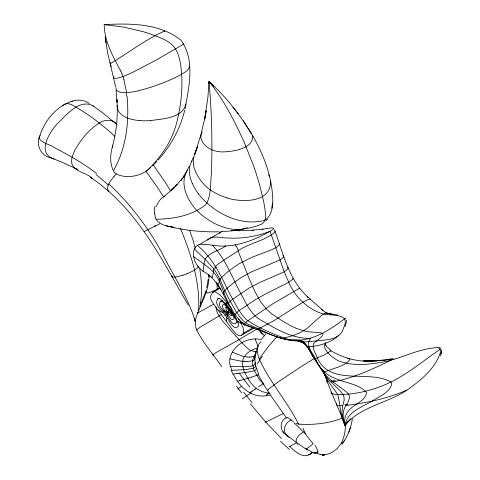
<?xml version="1.0" encoding="UTF-8"?>
<svg xmlns="http://www.w3.org/2000/svg" width="480" height="480" viewBox="0 0 480 480"><rect width="100%" height="100%" fill="white"/><g stroke="black" fill="none" stroke-linecap="round" stroke-linejoin="round"><path stroke-width="0.72" d="M322.83 371.058L321.996 369.456M345.732 318.846L345.33 318.228C330.606 329.478 312.33 341.814 292.836 340.11M185.916 104.028C182.562 118.44 162.15 118.8 150.336 120.606M217.182 289.962L217.044 283.572M331.074 392.058L331.482 393.354C336.81 395.538 342.87 394.404 348.474 394.146C359.682 393.012 370.716 390.306 381.222 386.262C403.56 377.94 421.62 361.716 441.096 348.714M117.126 105.426C117.006 116.55 130.83 120.012 139.722 120.534M345.582 424.356L344.97 431.604A63.576 36.702 60 0 1 340.716 443.994L337.08 448.74L332.454 452.238A58.122 33.558 60 0 1 324.324 454.662M50.502 157.8C40.722 155.994 35.364 143.928 40.056 135.45M221.13 289.782C216.402 282.486 211.23 275.34 203.136 271.398L204.27 262.368L205.17 259.332M200.136 306.6L201.42 295.128L201.51 285.978L200.844 276.288L199.698 268.242M198.612 310.506C200.208 282.234 191.196 254.418 180.534 228.57M252.78 135.852C253.206 149.148 232.44 151.62 222.594 151.938C215.748 151.812 208.548 149.592 204.042 144.18C202.32 142.092 201.006 139.572 200.808 136.836C201.888 128.04 205.11 119.538 206.178 110.688L204.69 118.938L207.912 97.212L208.998 81.474C222.324 93.456 233.922 107.286 244.032 122.058L252.78 135.852C263.754 155.016 271.896 176.466 272.748 198.72C272.886 206.916 271.836 217.908 262.596 220.902C238.572 225.912 213.066 212.298 198.258 193.758M156.06 219.222C173.28 219.09 191.886 215.808 205.62 204.75A28.29 13.938 70.7 0 0 206.538 203.574C211.284 194.628 210.288 183.918 211.344 174.15C212.514 143.256 211.806 112.266 208.998 81.474L213.774 86.43M261.546 339.762C246.132 335.22 225.846 349.596 230.328 366.504L244.182 366.732A24.102 6.924 0.9 0 0 247.05 366.54C249.822 365.976 254.94 366.744 255.228 362.772M115.932 87.462C115.236 91.92 121.26 92.652 124.458 92.67C133.542 92.538 142.344 89.838 150.96 87.192C160.59 84.012 170.082 80.316 179.094 75.654C182.706 73.224 188.394 71.442 189.468 66.75L189.168 66.072M208.212 279.234L206.736 287.598M256.842 348.336C251.898 349.44 247.236 352.344 244.392 356.58A16.8 14.172 42.9 0 0 243.054 359.37L242.46 364.656A17.838 15.12 41.5 0 0 242.784 366.786M317.082 452.766C319.38 450.456 314.076 453.606 313.392 452.652M200.106 306.774L200.808 302.496M39.366 137.766C43.428 122.004 55.542 106.944 71.172 101.586M352.32 418.878C351.042 428.028 347.604 436.95 341.802 444.192L344.748 440.106M271.806 208.362L272.79 203.142M257.922 347.568C255.684 349.926 256.602 353.58 254.712 356.004A9.162 4.134 23.4 0 1 253.818 356.52L249.678 357.09M441.156 353.568L440.256 356.052M441.522 351.942L441.096 353.862L441.564 349.998M185.052 108.666C189.114 86.808 195.24 59.442 180.894 40.134C159.612 23.136 130.11 23.292 104.208 24.588C104.442 41.73 113.058 56.448 120.744 71.1M322.83 370.908C326.16 379.812 332.61 386.778 337.752 394.572C340.482 404.67 339.864 415.668 345.006 425.286C347.13 411.678 362.214 407.028 372.552 400.89C379.386 396.216 389.778 392.628 391.854 383.784L390.918 382.014C368.886 369.318 330.024 386.58 317.4 358.032C315.864 353.52 311.688 348.378 313.704 343.512C316.65 340.23 321.636 338.364 323.064 333.966L322.686 333.36L320.214 332.754L306.834 331.65L296.562 328.506L289.758 325.236L280.596 319.842L272.004 313.998L266.754 309.51L260.844 302.112L255.168 292.146L249.786 280.074L238.014 250.884C249.354 242.706 264.978 241.176 275.196 231.798L274.92 231.27M318.864 365.28L328.2 379.356L340.812 391.494L343.842 395.97L344.202 400.092L342.36 407.34L342.036 413.088L342.888 418.35L345.006 425.286C360.498 406.62 386.328 403.464 405.954 390.792C420.108 380.982 435.216 368.97 440.58 351.954L440.064 349.038L437.73 347.598C417.09 348.486 398.574 360.354 378.06 362.862C365.334 364.794 351.816 365.724 339.492 361.254C334.326 359.304 320.13 348.918 325.908 342.546M212.076 277.728L213.33 273.048L213.726 268.734L206.4 260.586L194.382 248.982L195.654 246.864L197.334 245.352C212.814 258.042 221.304 276.192 229.674 293.826C234.936 302.688 239.106 312.474 246.522 319.836C258.774 328.026 272.796 334.026 286.698 338.898C292.29 341.772 300.762 337.368 304.818 343.08C310.752 350.454 314.052 359.592 319.872 367.086C325.938 378.636 337.626 384.672 347.268 392.646C351.588 396.36 348.462 401.868 345.894 405.54C342.006 411.42 342.72 418.95 345.006 425.286L350.55 418.722M256.29 368.682C255.678 371.754 251.076 370.86 248.862 371.898A22.632 4.326 -8.3 0 1 246.138 372.396L236.856 373.65M112.182 147.33C116.574 131.814 118.08 115.584 116.892 99.516L117.036 102.192L116.118 90.342M184.692 110.202C180.294 128.814 170.736 145.974 157.98 160.158M255.648 365.742C255.192 369.3 250.284 368.388 247.794 369.228A23.388 5.574 -3.9 0 1 244.986 369.57L234.462 370.218A62.106 15.96 -3.6 0 0 231.564 370.368M202.278 131.826L201.144 133.986L195.108 153.48L197.52 146.808C193.974 154.278 191.334 162.882 195.246 170.814C198.312 178.404 203.634 184.992 210.156 189.894M112.872 145.314C110.22 153.648 109.332 163.8 113.994 171.63A10.314 9.714 88 0 0 116.22 173.856A32.826 10.752 -42.4 0 0 113.958 176.556M348.732 432.396L350.472 427.488M310.308 299.586L310.506 299.208C289.122 282.246 283.596 254.136 274.53 229.89M171.906 275.808L171.912 276.756C175.476 277.986 179.4 275.88 182.922 275.13M201.342 302.766L206.052 290.916M194.382 248.982C192.156 254.688 194.172 261.18 197.586 265.98M156.306 206.604C157.95 202.488 160.386 198.114 164.646 196.284M307.506 450.036L306.558 449.454L307.272 448.248L313.158 443.874L303.714 431.856C299.628 433.854 292.872 440.136 297.9 444.33M336.432 403.662L336.264 404.754L337.134 405.396L342.726 405.768M297.618 340.596L300.594 341.184M318.504 364.746L314.64 358.518M114 76.674L113.76 77.754L114.57 78.342L117.666 78.174L122.916 76.614L131.622 72.882L156.876 59.694L183.918 43.992L183.27 44.082M345.09 326.532L346.386 322.026L346.326 319.986M311.658 452.496C305.436 460.566 294.924 451.692 289.806 446.478L289.056 446.682L289.2 446.394M193.29 157.5L191.514 161.508M213.726 268.734L217.092 273.804L219.942 279.3L218.124 285.3A5.664 1.812 -42.5 0 0 218.112 285.606M243.966 324.312L246.744 321.558A11.352 1.692 -31.1 0 1 247.722 320.856L273.3 303.498L299.682 288.174L299.166 288.75M113.88 176.562C111.006 180.6 105.81 185.58 108.162 190.86C143.748 222.084 164.982 264.984 188.274 305.292M205.548 291.636C205.656 295.032 212.004 291.174 213.96 290.7A21.804 8.274 -13.2 0 0 216.408 289.482M323.61 371.568C329.616 389.904 338.388 407.172 345.006 425.286L345.576 424.056M113.406 170.73C126.36 148.206 129.396 121.716 127.056 96.234M189.21 166.464L183.204 177.246L184.56 175.32L181.05 180.252L182.4 178.404L175.746 186L170.91 190.59L177.204 184.608L175.746 186M208.602 275.226C207.654 276.792 210.222 276.69 211.092 276.336M344.592 421.44L345.006 425.286L346.044 423.468M150.684 167.238C143.142 175.902 126.768 179.484 116.214 173.868M194.448 154.788L195.63 152.736M192.072 160.944C187.428 167.754 189.408 176.7 192.426 183.756M327.186 380.412L326.97 381.684M347.916 421.404L345.006 425.286L346.176 423.402M205.542 258.654C210.324 251.868 219.498 250.746 225.906 245.946C242.802 245.088 258.828 238.02 273.138 229.422C275.748 226.518 268.314 228.582 266.928 228.51C256.614 230.106 246.144 230.886 235.716 230.1M315.708 452.874L314.928 453.276L313.518 453.036M338.868 335.292C330.702 342.756 319.2 346.29 308.142 346.746M261.786 338.916L265.608 333.972M187.41 170.394C179.052 183.468 187.41 200.286 196.788 210.45C208.128 221.736 223.782 230.016 240.078 229.614M345.006 425.286L346.554 422.94M342.372 418.08C328.554 423.606 313.278 425.094 298.506 424.122C287.322 401.244 269.562 382.164 259.224 358.89L268.548 346.362L277.14 336.504M231.708 315.432C229.698 316.308 224.838 309.72 225.9 307.542A1.23 0.708 60 0 1 226.344 307.506L229.716 311.082L231.804 314.928A1.266 0.732 60 0 1 231.708 315.432L232.998 314.688M236.322 322.788C231.564 327.318 228.126 315.072 224.952 313.026C223.116 309.762 216.744 305.346 220.5 301.296A3.348 1.932 60 0 1 221.718 301.188C228.258 306.21 233.928 313.542 236.586 321.402A3.444 1.986 60 0 1 236.322 322.788L238.26 321.666M252.948 327.666L243.264 333.258L242.358 334.53L240.438 335.766L238.356 335.472L236.106 333.882L232.356 329.574L212.238 302.148L211.002 299.556L210.558 297.192L210.978 294.936L212.982 292.134A6.408 3.702 60 0 1 215.31 291.918C221.454 294.924 225.168 301.164 229.512 306.186M217.65 299.04C213.678 305.172 222.576 310.422 224.976 315.3C228.432 317.628 232.854 332.106 238.35 326.22A4.416 2.55 60 0 0 238.686 324.444C235.272 314.364 228.006 304.962 219.624 298.524A4.296 2.478 60 0 0 218.064 298.668L217.65 299.04L218.94 298.296M220.398 278.586L228.06 271.506L238.746 263.922L251.832 257.34L269.658 250.56L275.85 247.752L279.024 245.154L279.462 244.104L279.168 243.348M255.972 353.094L253.416 357.54A15.03 13.92 58.2 0 0 252.72 360.87M214.68 267.15L218.694 263.628L238.014 250.884M198.594 267.03L194.442 270.336L187.056 273.696M233.304 374.154C239.298 386.622 251.142 398.016 266.058 395.754L267.072 394.572M317.124 453L320.262 454.698L320.628 454.272M300.498 341.418C308.082 344.034 309.69 352.722 314.67 358.476M265.896 220.902L267.606 219.054M152.616 165.912L156.822 161.424M219.174 233.286L221.094 231.636M268.212 393.336L269.448 393.246M260.97 341.73C255.936 346.02 257.028 353.424 259.224 358.89M62.808 105.618C67.92 100.344 74.7 106.872 79.53 109.272A185.772 107.256 60 0 1 99.282 123.03C104.736 119.376 112.896 118.812 117.12 124.644M257.388 328.98L257.898 329.07M207.372 240.018C212.928 234.642 221.46 238.26 228.18 237.996C242.436 238.95 256.746 236.298 270.102 231.378L284.202 271.824L289.854 284.742A51.582 29.784 60 0 0 292.452 289.368C296.508 296.61 302.52 302.562 309.306 307.266A52.512 30.318 60 0 0 320.448 313.02C328.398 317.046 351.408 311.244 343.746 327.492C340.188 340.5 326.316 339.588 315.63 340.992C311.076 341.364 306.516 341.988 301.938 341.946M174.234 187.854L163.464 196.848M312.588 452.646L309.702 454.656L308.4 454.584M406.686 390.18C387.582 398.508 366.612 402.9 345.894 405.54M258.546 386.838L263.286 383.7M244.812 372.612C247.722 378.438 251.016 384.372 256.26 388.416L256.692 388.122M255.06 389.238L252.048 391.278M197.604 312.876L197.226 313.176L210.564 305.934M99.282 123.03C88.752 129.726 80.592 139.782 74.682 150.672C72.786 154.554 71.022 158.856 71.724 163.26C74.178 172.134 86.676 172.452 92.472 178.536L90.39 177.174L99.144 183.426L108.828 191.436M293.448 421.854C291.588 420.336 289.758 418.71 287.622 417.588C279.372 418.824 278.976 431.946 286.812 434.916M291.21 420.018C284.07 422.736 281.466 433.548 289.116 437.334M314.802 358.128L298.77 368.19L278.496 381.732L268.896 388.8L267.36 390.498L268.062 390.48M295.878 443.016L289.806 446.478M241.506 386.286L237.828 388.926L238.482 388.926M110.634 63.414C127.5 53.442 145.968 39.282 164.778 30.93M144.486 231.42L144.162 231.618L155.856 225.678M265.59 422.106L265.242 422.322L283.686 413.346M221.784 231.582L199.554 244.416C208.35 243.78 217.05 246.786 225.906 245.946M253.362 230.094L252.114 230.814M212.364 292.692L220.11 288.216M220.182 301.59L222.762 300.102M225.78 307.65L227.07 306.906M226.824 313.182C228.756 314.688 230.85 321.786 233.916 318.972A2.34 1.35 60 0 0 234.096 318.03C232.284 312.684 228.426 307.698 223.986 304.284A2.274 1.314 60 0 0 223.152 304.362C220.506 307.506 225.552 310.62 226.824 313.182L228.114 312.438M224.976 315.3L226.272 314.556M241.416 335.352L254.322 327.9M221.832 314.346L200.7 326.85L196.44 329.928L196.968 330.072M257.01 328.926L239.112 339.624L216.312 352.422L212.718 354.954L213.384 355.194M216.426 289.482L217.932 288.612A21.804 8.268 -13.1 0 0 219.858 287.286M317.418 452.982L316.104 453.372L315.036 452.892M260.094 328.062L274.146 320.556L302.904 302.208L308.082 299.598L310.506 299.208M259.8 328.2L258.54 328.8L247.92 324.216L244.2 321.648L240.762 318.078L235.752 311.028L228.744 298.596L224.736 290.634L219.942 279.3M247.296 227.682C239.286 231.024 230.196 230.712 221.67 231.696M258.81 225.126C263.796 224.454 266.178 219.498 265.5 214.896C264.954 205.32 262.344 196.008 260.052 186.738A186.918 107.916 60 0 0 253.356 165.246L244.224 142.35A226.956 131.034 60 0 0 238.29 129.558C229.986 112.716 220.854 96.108 208.998 81.474L209.124 83.604M251.604 377.112L257.544 375.024L258.192 374.346L260.784 379.578L263.124 383.124M237.672 381.276L239.292 380.778M258.552 225.45L250.824 227.718L231.426 230.784M235.314 314.784L234.696 314.766L238.494 310.986L255.258 299.778L266.508 293.43L288.654 282.348L292.92 279.228L293.208 278.694L292.368 278.502M248.466 378.114L241.422 380.148A26.436 3.336 -16.5 0 0 239.316 380.814M70.962 101.52C76.98 99.21 84.168 99.702 89.478 103.518M385.284 360.318L392.328 358.686L393.378 358.926C374.16 368.568 354.144 377.916 332.862 381.948M223.782 294.072L223.2 293.874L224.244 291.414L226.488 288.774L232.716 283.566L240.81 277.782L251.718 271.734L280.14 259.938L283.326 257.394L283.812 256.38L283.62 255.636L282.798 255.228M330 350.304C340.488 356.442 352.692 360.768 365.154 361.14M390.522 359.052L376.008 360.87L365.802 361.176L384.57 360.36L373.926 360.984L364.476 360.948L371.646 361.176L362.964 360.828M270.012 395.22L266.058 395.754M71.742 101.454L72.828 101.328M347.574 358.608L349.53 358.782L349.986 359.508C344.64 366.39 334.476 367.896 326.676 371.148C325.512 371.346 324.138 372.114 322.998 371.52A18.816 3.138 -22.9 0 1 322.86 371.286A32.718 5.466 -22.4 0 1 322.806 371.07M256.596 351.468L256.104 351.522A22.872 13.206 60 0 1 254.04 351.486L250.404 350.424A11.58 6.684 59.9 0 1 248.97 349.56L245.376 346.338L235.872 336.132L222.414 320.82L217.29 312.966L215.856 307.206M283.62 431.754L283.296 431.994M324.084 454.926L322.236 455.034L324.816 454.884L322.62 455.016M247.554 361.428L252.69 360.864L252.618 362.634A18.06 17.19 45 0 0 252.948 365.652M219.03 231.792C200.556 232.23 181.86 230.196 164.064 225.15C160.896 223.95 157.686 222.15 155.988 219.096A9.384 9.222 45.8 0 1 155.04 216.216L154.842 213.984M320.262 454.698L322.992 454.71M286.926 417.36L286.53 417.792M172.026 226.8L172.884 226.818M307.572 346.734C303.198 341.436 296.562 340.086 289.752 340.056M244.704 361.392L242.586 361.254M250.494 326.976L243.99 324.798A12.924 2.142 -29.1 0 1 244.014 324.288M106.98 24.774L104.208 24.588L124.224 27.198L143.106 31.662A258.948 149.508 60 0 1 152.898 34.884C161.178 38.058 170.64 41.118 175.578 49.074C180.072 56.64 180.972 65.658 181.632 74.256A139.8 80.712 60 0 1 181.926 82.494C181.968 96.066 180.024 109.614 176.7 122.76A166.524 96.144 60 0 1 173.448 132.714C167.634 147.672 157.584 160.602 146.1 171.648A206.502 119.226 60 0 1 163.512 196.806M171.162 226.74L169.44 226.542M247.056 356.964L243.75 356.448A14.136 6.582 24.3 0 1 241.854 355.95L232.254 352.128M337.746 315.06L326.478 313.056L325.146 313.248L321.834 315.156L306.738 328.716L300.738 332.424L293.67 335.418L283.656 338.226L280.89 338.46L278.73 337.326M289.17 339.984L286.734 339.624M268.386 393.156L262.068 391.596L256.26 388.416M327.588 313.242L326.478 313.056L333.174 314.664L327.588 313.242L328.476 313.686M251.046 327.078L252.144 327.282M286.104 339.522C271.65 335.838 257.916 329.466 244.062 324.096C236.208 318.168 231.534 309.102 227.256 300.456C223.434 292.608 221.214 284.034 216.804 276.468C211.17 267.738 201.42 262.95 193.62 256.422M166.152 225.834L174.132 227.55M229.878 358.872L239.898 360.93A17.634 6.864 11.7 0 0 242.574 361.23M226.896 197.994C241.494 202.458 271.332 203.208 270.57 181.242M54.276 159.06C36.03 153.582 49.59 131.832 57.672 123.354C66.252 115.116 79.518 98.658 92.868 105.738L102.354 112.536L115.782 123.696M50.646 157.692L61.824 162.132L77.862 169.512M438.786 347.256L440.16 347.808M258.54 328.8C271.692 335.406 285.552 341.19 300.468 341.052C307.878 343.998 310.068 352.848 314.508 358.728M74.982 168.306L76.332 169.02M226.83 310.944L231.324 313.542M223.056 310.554L226.212 312.378M233.778 316.746L235.296 317.622M217.836 309.87L223.2 312.966M237.864 321.432L241.26 323.394M306.558 449.454L296.244 442.458L285.75 434.286M244.8 325.044L240.96 321.918M287.478 267.288L288.042 267.69L288.054 268.392L287.46 269.352L284.202 271.824L260.988 281.934L249.294 287.958L232.338 299.454L229.374 302.076L228.258 303.6L228.408 303.984L220.728 289.524L215.964 282.312M203.136 271.398L199.182 267.936A10.878 5.136 56.7 0 1 197.616 265.95M96.576 173.544C83.79 163.608 69.654 155.592 55.332 148.098C50.316 144.402 42.258 143.592 38.964 138.108M326.886 313.668L310.416 299.46M307.092 296.646L308.436 297.768M321.54 309.624L322.95 310.818M108.792 183.882C129.81 203.508 147.45 226.662 161.382 251.79C172.614 274.8 187.8 296.376 195.12 321.012M281.376 438.474L265.764 422.118L250.338 403.866M264 384.798L258.846 378.684L254.418 370.602M238.578 230.256L239.358 231.036M250.596 132.762L251.568 133.758L243.18 120.726M259.968 331.644L262.566 334.374M258.174 329.148L264.63 335.844M314.502 358.854L314.616 358.908A2.676 0.396 -24.3 0 0 315.03 358.848L324.324 354.9L330.708 351.072L330.912 350.412L325.62 345.594M212.478 245.322C226.71 260.178 233.088 280.26 243.15 297.816C247.866 307.272 253.584 317.16 263.682 321.654C277.878 330.222 293.058 338.598 310.068 338.34L310.368 338.67C304.374 345.822 314.982 355.224 317.046 362.352C320.958 369.51 327.06 375.564 334.896 378.222C345.234 383.208 358.86 383.694 366.66 392.64C365.034 402.216 352.092 404.34 347.442 412.41A114.978 41.328 15.3 0 0 344.58 421.44M92.868 105.738L93.75 106.746M238.566 319.2L239.352 320.136M306.972 346.044L307.89 347.19M241.62 392.886L236.472 386.214M233.004 107.106L238.29 113.94M229.932 306.732L230.778 307.818M308.214 347.622L308.856 348.48M153.15 164.79L165.012 181.896L170.526 190.812M221.814 366.672C213.618 354.768 203.742 343.854 197.172 330.894C194.166 325.242 195.096 318.558 197.706 312.96C202.518 300.636 209.592 288.372 208.962 274.716M286.38 417.84L271.998 397.398L263.286 384M230.862 307.836L231.672 309.174M262.608 229.104L263.028 229.818M240 321.126L242.862 326.916L243.768 330.606A6.588 3.804 60 0 1 243.264 333.258M258.06 346.602L255.15 338.916M235.212 244.92L235.956 246.39M325.998 345.702L325.296 343.632M268.626 174.66L269.424 176.478M121.902 73.884L122.916 76.614M189.63 230.478L192.9 239.664L195.282 248.106M123.822 79.374L126.636 92.628M115.572 86.646L107.67 53.064L105.198 36.864L105.978 42.924M110.064 62.364L111.168 66.828M194.52 318.648L194.988 321.126M272.106 204.984L272.154 206.472M228.474 309.486L228.474 313.128M227.532 306.582L227.532 307.488M227.532 314.154L227.532 316.494M226.398 302.268L226.398 304.668M226.398 317.25L226.398 321.234M231.9 370.302A28.776 24.942 42.3 0 1 230.634 366.468M233.058 374.256A38.604 35.022 34.6 0 1 231.318 370.464M233.28 374.094A42.45 8.64 -7.9 0 1 236.856 373.59M249.756 392.688A44.304 3.93 -34.9 0 1 252.156 391.05M258.6 374.106A34.134 26.112 80.1 0 1 256.74 368.538M256.482 368.622A31.602 25.26 81 0 1 255.84 365.706M255.744 365.724A32.496 26.598 81.2 0 1 255.33 362.76M255.114 362.778A28.098 23.376 81.1 0 1 255.018 356.898M256.2 351.282A22.212 18.192 81.6 0 0 255.15 356.922L254.466 359.484L253.632 360.462A7.578 2.658 10.2 0 1 252.672 360.858M293.856 422.73A21.246 3.492 45.3 0 1 303.21 431.808M315.012 445.5A36.348 4.896 46.9 0 1 317.928 452.016M249.882 387.204A242.82 27.546 51.9 0 1 238.98 372.816M252.138 402.81A242.856 73.182 50.2 0 1 243.654 392.136M289.344 449.502A138.624 50.208 48.5 0 1 280.458 441.15M213.702 304.2A39.996 1.746 -28.2 0 1 210.84 305.82M249.708 357.126A22.788 10.494 24 0 1 247.08 357M247.65 361.524A23.796 8.988 11.4 0 1 244.782 361.494M243.768 369.678A23.274 19.62 42.3 0 1 242.922 366.78M253.5 368.148A22.704 21.462 47.5 0 1 252.882 365.664M244.656 372.66A31.41 27.228 38.6 0 1 243.456 369.738M254.334 370.632A26.088 24.084 52.1 0 1 253.452 368.16M251.424 377.04A22.956 2.76 -17.1 0 1 248.424 378M256.248 388.476A37.446 4.08 -35.2 0 1 255.036 389.304M251.364 392.724A37.23 0.948 -34.5 0 1 242.094 398.928M266.856 394.614A10.014 2.562 -43.1 0 1 268.05 393.312M268.374 393.156A19.332 4.596 -43.5 0 1 268.962 392.556M283.614 433.11A8.304 0.822 31.8 0 1 283.884 432.396M312.678 452.316A38.88 4.074 38.4 0 1 305.244 448.176M257.358 363.984A38.118 4.854 -47.4 0 1 262.29 356.382M298.986 423.954A35.952 7.842 -8 0 1 296.016 423.57M302.886 428.106A38.73 6.894 58.7 0 1 305.382 433.776M300.678 341.994A15.714 1.89 -14.9 0 1 301.608 341.184M327.906 382.518A31.776 4.368 -19.9 0 1 326.934 381.696M323.04 370.824A52.734 8.754 -22.7 0 1 323.058 370.728M333.426 380.976A34.674 4.614 -18.4 0 1 330.972 381.258M205.248 259.356A24.486 13.842 10.8 0 1 205.65 258.69M214.884 268.584A18.288 6.48 -17.7 0 1 216.288 267.078M219.906 279.318A13.992 3.192 -27.7 0 1 220.35 278.604M258.594 328.764A6.21 0.396 -29.2 0 1 257.94 329.046M315.042 358.566A4.608 0.594 -32 0 1 315.282 358.344M335.37 380.532A42.552 6.822 -22.2 0 1 333.072 380.922M348.018 404.412A59.286 11.076 -18.1 0 1 344.79 404.742M197.37 245.418A25.254 13.266 67.4 0 1 199.53 244.356M309.03 346.65A7.008 0.36 -3 0 1 308.418 346.65M236.364 246.192A60.396 44.136 62.5 0 1 238.446 250.734M154.086 209.814A21.816 20.046 -72 0 1 155.19 206.154M154.422 213.99A18.87 18.576 -57.8 0 1 154.872 209.94M226.992 197.82A44.586 29.982 5.7 0 1 210.312 189.798M126.306 92.388A75.252 30.72 66.2 0 1 126.732 95.97M122.994 76.614A26.85 9.222 68 0 1 123.906 79.398M120.816 71.022A21.036 5.922 68.4 0 1 121.992 73.848M96.144 174.72A145.446 97.884 56 0 1 108.192 184.986M159.72 223.818A27.552 0.774 -27.7 0 1 154.596 226.446M99.276 123.042A176.856 102.108 60 0 1 114.768 136.32M198.876 266.568A19.14 4.602 -20.8 0 1 198.54 267.048M187.08 273.732A19.14 4.428 -19.7 0 1 182.91 275.178M164.652 30.996A39.282 1.512 -29.8 0 1 164.31 31.35M150.306 120.666A44.91 19.368 -11.8 0 1 139.668 120.588M198.336 193.734A67.746 46.992 16.7 0 1 192.486 183.75M302.802 341.664A20.106 2.664 -13.7 0 1 302.262 341.658"/></g></svg>
